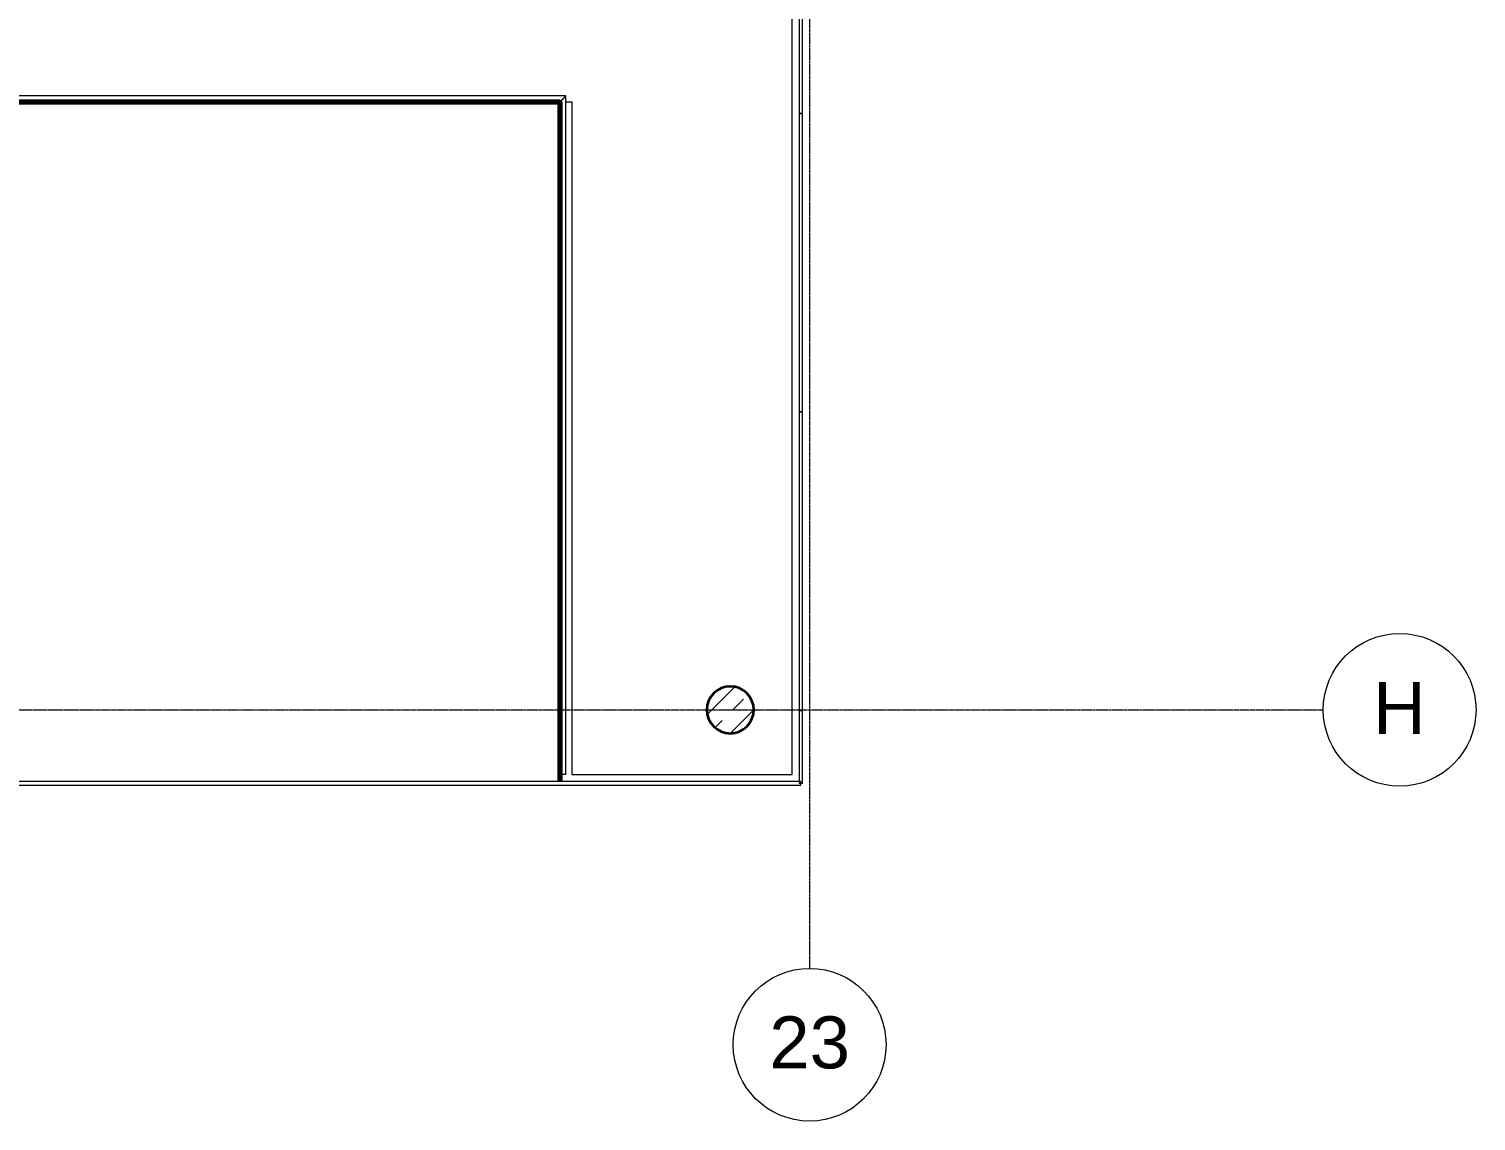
# Model space of a CAD drawing. Header units: millimetres. Extents: x -309577 to 26510, y -302335 to 26695.
# Drawn here: x -186483 to -174168, y -297783 to -288488 of the extents above; entities that cross this region are included whole.
import ezdxf

# ---------------------------------------------------------------- set-up
doc = ezdxf.new("R2010")
doc.units = ezdxf.units.MM
doc.linetypes.add('Rasterlinie', pattern=[22.225, 12.7, -3.175, 3.175, -3.175])
for name, color, linetype, lineweight in [('A-AREA-LINE', 4, 'Continuous', 70), ('A-FLOR-HRAL', 1, 'Continuous', 9), ('A-FLOR-OTLN', 6, 'Continuous', 9), ('A-GLAZ', 6, 'Continuous', 9), ('S-COLS', 6, 'Continuous', 9), ('S-GRID', 1, 'Continuous', 9)]:
    doc.layers.add(name, color=color, linetype=linetype, lineweight=lineweight)

# ---------------------------------------------------------------- blocks, each defined once
blk = doc.blocks.new('STB Stütze - rund - STB d_40-332860-Ebene 2')
at = {"layer": 'S-COLS'}
for start, end in [(0, 180), (180, 0)]:
    blk.add_arc((0, 0), 200, start, end, dxfattribs=at)
blk = doc.blocks.new('Geländer - Geländer-380602-Ebene 2')
at = {"layer": 'A-FLOR-HRAL'}
for p, q in [((-190014, -289058), (-190014, -289919)), ((-181914, -289058), (-190014, -289058)), ((-189974, -289919), (-189974, -289098)), ((-189974, -289098), (-181954, -289098)), ((-181954, -289098), (-181954, -294833)), ((-181914, -294833), (-181914, -289058)), ((-189974, -289919), (-190014, -289919)), ((-181914, -294833), (-181954, -294833))]:
    blk.add_line(p, q, dxfattribs=at)
for points in [[(-189974, -289098), (-189974, -289098), (-189974, -289098), (-189975, -289097), (-189976, -289095), (-189978, -289094), (-189979, -289093), (-189980, -289092), (-189982, -289090), (-189983, -289088), (-189985, -289087), (-189986, -289086), (-189987, -289084), (-189989, -289083), (-189990, -289082), (-189991, -289081), (-189992, -289079), (-189994, -289078), (-189995, -289077), (-189996, -289075), (-189998, -289074), (-189999, -289073), (-190000, -289072), (-190001, -289070), (-190003, -289069), (-190004, -289068), (-190005, -289067), (-190006, -289065), (-190008, -289064), (-190009, -289063), (-190010, -289062), (-190011, -289061), (-190012, -289059), (-190013, -289058), (-190014, -289058), (-190014, -289058)], [(-181954, -289098), (-181954, -289098), (-181953, -289098), (-181952, -289097), (-181951, -289095), (-181950, -289094), (-181949, -289093), (-181948, -289092), (-181946, -289090), (-181944, -289088), (-181943, -289087), (-181941, -289086), (-181940, -289084), (-181939, -289083), (-181938, -289082), (-181936, -289081), (-181935, -289079), (-181934, -289078), (-181932, -289077), (-181931, -289075), (-181930, -289074), (-181929, -289073), (-181927, -289072), (-181926, -289070), (-181925, -289069), (-181924, -289068), (-181923, -289067), (-181921, -289065), (-181920, -289064), (-181919, -289063), (-181918, -289062), (-181916, -289061), (-181915, -289059), (-181914, -289058), (-181914, -289058), (-181914, -289058)]]:
    blk.add_open_spline(points, degree=3, knots=[0, 0, 0, 0, 0.083333, 0.125, 0.166667, 0.208333, 0.229167, 0.25, 0.291667, 0.333333, 0.354167, 0.375, 0.395833, 0.416667, 0.4375, 0.458333, 0.479167, 0.5, 0.520833, 0.541667, 0.5625, 0.583333, 0.604167, 0.625, 0.645833, 0.666667, 0.6875, 0.708333, 0.75, 0.770833, 0.791667, 0.833333, 0.875, 0.916667, 1, 1, 1, 1], dxfattribs=at)
blk = doc.blocks.new('STB Stütze - rund - STB d_40-V179-Ebene 2')
at = {"layer": 'S-COLS'}
h = blk.add_hatch(dxfattribs=at)
h.set_pattern_fill('FP_149', color=256, style=0, pattern_type=2)
h.set_pattern_definition([(225, (-180513.7, -294282.99), (179.60512, -179.60512), []), (225, (-180693.32, -294282.99), (179.60512, -179.60512), [127, -127])])
h.paths.add_polyline_path([(24, 199), (-24, 199), (-71, 187), (-114, 165), (-150, 133), (-177, 93), (-194, 48), (-200, 0), (-194, -48), (-177, -93), (-150, -133), (-114, -165), (-71, -187), (-24, -199), (24, -199), (71, -187), (114, -165), (150, -133), (177, -93), (194, -48), (200, 0), (194, 48), (177, 93), (150, 133), (114, 165), (71, 187)], flags=0)
at = {"layer": 'S-COLS', "lineweight": 35}
for start, end in [(0, 180), (180, 0)]:
    blk.add_arc((0, 0), 200, start, end, dxfattribs=at)
blk = doc.blocks.new('Geländer - Geländer-380632-Ebene 2')
at = {"layer": 'A-FLOR-HRAL'}
for p, q in [((-190014, -289058), (-190014, -289919)), ((-181914, -289058), (-190014, -289058)), ((-189974, -289919), (-189974, -289098)), ((-189974, -289098), (-181954, -289098)), ((-181954, -289098), (-181954, -294833)), ((-181914, -294833), (-181914, -289058)), ((-189974, -289919), (-190014, -289919)), ((-181914, -294833), (-181954, -294833))]:
    blk.add_line(p, q, dxfattribs=at)
for points in [[(-189974, -289098), (-189974, -289098), (-189974, -289098), (-189975, -289097), (-189976, -289095), (-189978, -289094), (-189979, -289093), (-189980, -289092), (-189982, -289090), (-189983, -289088), (-189985, -289087), (-189986, -289086), (-189987, -289084), (-189989, -289083), (-189990, -289082), (-189991, -289081), (-189992, -289079), (-189994, -289078), (-189995, -289077), (-189996, -289075), (-189998, -289074), (-189999, -289073), (-190000, -289072), (-190001, -289070), (-190003, -289069), (-190004, -289068), (-190005, -289067), (-190006, -289065), (-190008, -289064), (-190009, -289063), (-190010, -289062), (-190011, -289061), (-190012, -289059), (-190013, -289058), (-190014, -289058), (-190014, -289058)], [(-181954, -289098), (-181954, -289098), (-181953, -289098), (-181952, -289097), (-181951, -289095), (-181950, -289094), (-181949, -289093), (-181948, -289092), (-181946, -289090), (-181944, -289088), (-181943, -289087), (-181941, -289086), (-181940, -289084), (-181939, -289083), (-181938, -289082), (-181936, -289081), (-181935, -289079), (-181934, -289078), (-181932, -289077), (-181931, -289075), (-181930, -289074), (-181929, -289073), (-181927, -289072), (-181926, -289070), (-181925, -289069), (-181924, -289068), (-181923, -289067), (-181921, -289065), (-181920, -289064), (-181919, -289063), (-181918, -289062), (-181916, -289061), (-181915, -289059), (-181914, -289058), (-181914, -289058), (-181914, -289058)]]:
    blk.add_open_spline(points, degree=3, knots=[0, 0, 0, 0, 0.083333, 0.125, 0.166667, 0.208333, 0.229167, 0.25, 0.291667, 0.333333, 0.354167, 0.375, 0.395833, 0.416667, 0.4375, 0.458333, 0.479167, 0.5, 0.520833, 0.541667, 0.5625, 0.583333, 0.604167, 0.625, 0.645833, 0.666667, 0.6875, 0.708333, 0.75, 0.770833, 0.791667, 0.833333, 0.875, 0.916667, 1, 1, 1, 1], dxfattribs=at)
blk = doc.blocks.new('Systemelement - Verglasung-392771-Ebene 2')
at = {"layer": 'A-GLAZ'}
for p, q in [((45862, 15), (-45862, 15)), ((45862, -15), (45862, 15)), ((-45862, -15), (45862, -15))]:
    blk.add_line(p, q, dxfattribs=at)
blk = doc.blocks.new('Systemelement - Verglasung-392782-Ebene 2')
at = {"layer": 'A-GLAZ'}
for p, q in [((962.5, 15), (-962.5, 15)), ((-962.5, 15), (-962.5, -15)), ((962.5, -15), (962.5, 15)), ((-962.5, -15), (962.5, -15))]:
    blk.add_line(p, q, dxfattribs=at)
blk = doc.blocks.new('Systemelement - Verglasung-392783-Ebene 2')
at = {"layer": 'A-GLAZ'}
for p, q in [((310, 15), (-310, 15)), ((-310, 15), (-310, -15)), ((310, -15), (310, 15)), ((-310, -15), (310, -15))]:
    blk.add_line(p, q, dxfattribs=at)
blk = doc.blocks.new('Systemelement - Verglasung-392784-Ebene 2')
at = {"layer": 'A-GLAZ'}
for p, q in [((1270, 15), (-1270, 15)), ((-1270, 15), (-1270, -15)), ((1270, -15), (1270, 15)), ((-1270, -15), (1270, -15))]:
    blk.add_line(p, q, dxfattribs=at)
blk = doc.blocks.new('Raster - Rasterbeschriftung-194804-Ebene 2')
at = {"layer": 'S-GRID'}
blk.add_circle((0, 0), 6.5, dxfattribs=at)

msp = doc.modelspace()

# ---------------------------------------------------------------- linework, layer by layer
at = {"layer": 'A-AREA-LINE'}
for p, q in [((-189964, -289108), (-181964, -289108)), ((-181964, -289108), (-181964, -294893)), ((-181964, -289108), (-181964, -294893))]:
    msp.add_line(p, q, dxfattribs=at)
at = {"layer": 'A-FLOR-OTLN'}
for p, q in [((-179989, -294833), (-179989, -287358)), ((-189964, -289108), (-181954, -289108)), ((-181914, -289108), (-181864, -289108)), ((-181864, -289108), (-181864, -294833)), ((-181864, -294833), (-179989, -294833))]:
    msp.add_line(p, q, dxfattribs=at)
at = {"layer": 'S-GRID', "linetype": 'Rasterlinie'}
for p, q in [((-179839, -278649), (-179839, -296483)), ((-297439, -294283), (-175468, -294283))]:
    msp.add_line(p, q, dxfattribs=at)

# ---------------------------------------------------------------- block references
at = {"layer": 'A-FLOR-HRAL'}
for name in ['Geländer - Geländer-380602-Ebene 2', 'Geländer - Geländer-380632-Ebene 2']:
    msp.add_blockref(name, (0, 0), dxfattribs=at)
at = {"layer": 'A-GLAZ', "rotation": 270}
for name, p in [('Systemelement - Verglasung-392782-Ebene 2', (-179914, -288245)), ('Systemelement - Verglasung-392784-Ebene 2', (-179914, -290478)), ('Systemelement - Verglasung-392784-Ebene 2', (-179914, -293018)), ('Systemelement - Verglasung-392783-Ebene 2', (-179914, -294598))]:
    msp.add_blockref(name, p, dxfattribs=at)
at = {"layer": 'A-GLAZ'}
msp.add_blockref('Systemelement - Verglasung-392771-Ebene 2', (-225776, -294908), dxfattribs=at)
at = {"layer": 'S-COLS', "rotation": 180}
for name in ['STB Stütze - rund - STB d_40-332860-Ebene 2', 'STB Stütze - rund - STB d_40-V179-Ebene 2']:
    msp.add_blockref(name, (-180514, -294283), dxfattribs=at)
at = {"layer": 'S-GRID', "xscale": 99.99999999999993, "yscale": 99.99999999999993, "zscale": 99.99999999999993}
for p, rotation in [((-174818, -294283), 269.9999999999995), ((-179839, -297133), 180)]:
    msp.add_blockref('Raster - Rasterbeschriftung-194804-Ebene 2', p, dxfattribs=dict(at, rotation=rotation))

# ---------------------------------------------------------------- next in the draw order: texts
at = {"layer": 'S-GRID', "char_height": 442.59, "attachment_point": 2, "line_spacing_factor": 0.938532, "bg_fill": 3, "box_fill_scale": 1.25, "bg_fill_color": 0, "bg_fill_transparency": 0}
for s, insert, width in [('\\fArial|b0|i0|c0|p34|;H', (-174820, -294045), 529.15), ('\\fArial|b0|i0|c0|p34|;23', (-179839, -296892), 820.72)]:
    msp.add_mtext(s, dxfattribs=dict(at, insert=insert, width=width))

doc.saveas('drawing.dxf')
